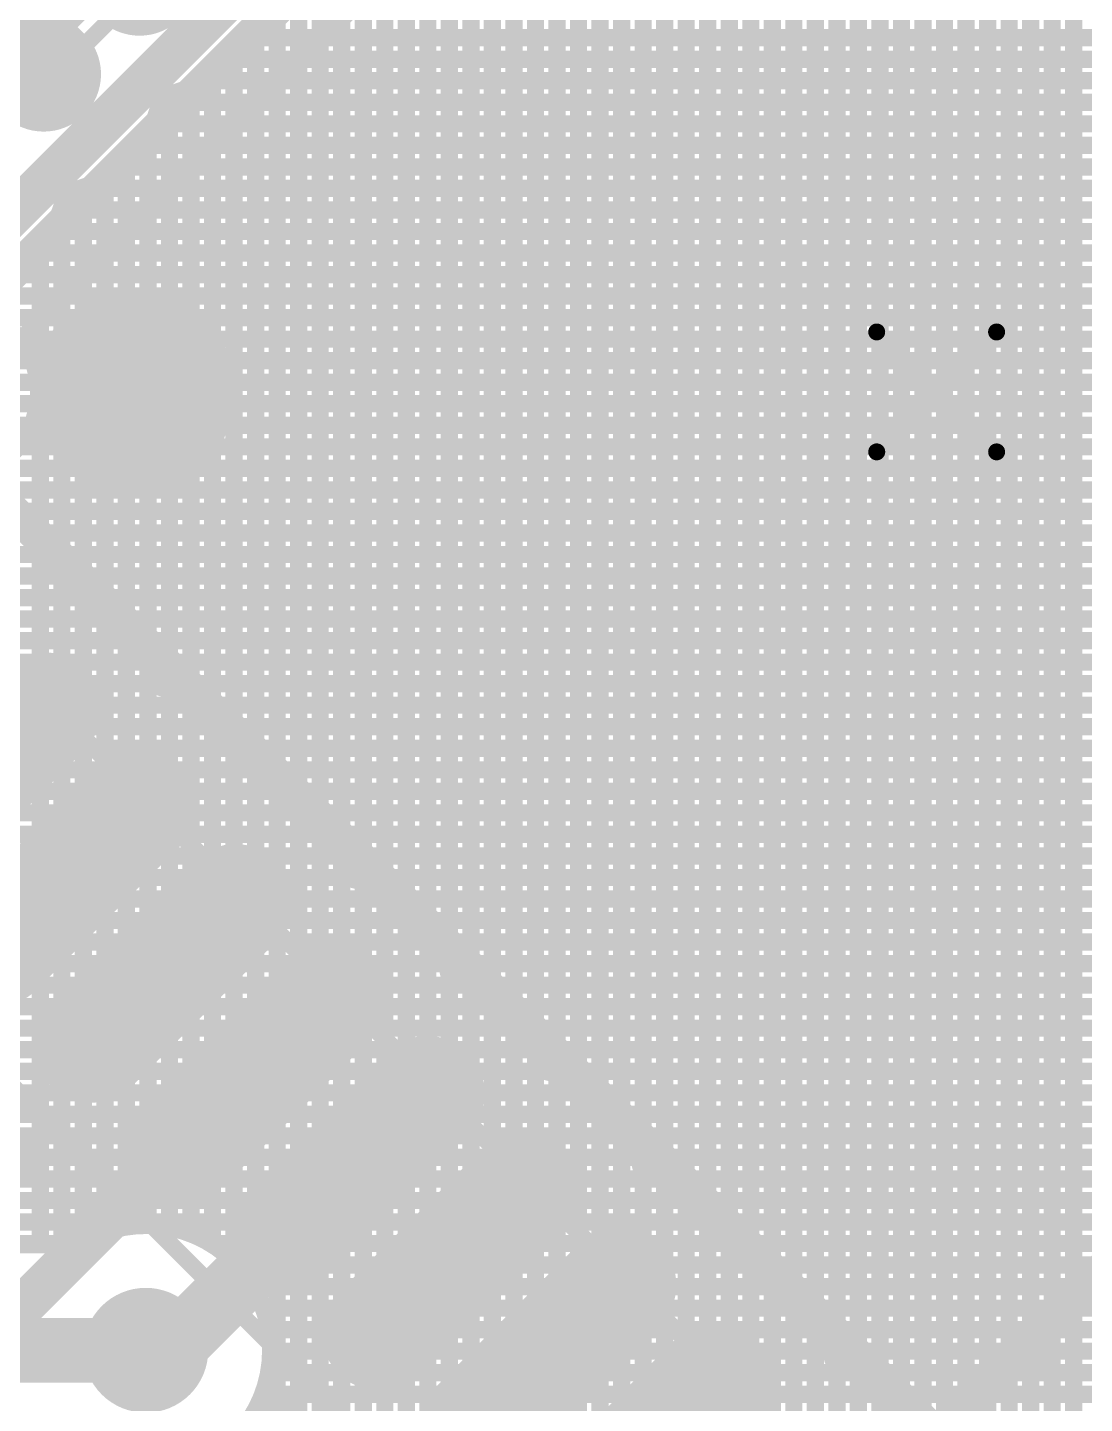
# Model space of a CAD drawing. Header units: millimetres. Extents: x 1.42 to 3.4, y 1.21 to 3.22.
# Drawn here: x 2.497 to 2.7425, y 1.8429 to 2.1624 of the extents above; entities that cross this region are included whole.
import ezdxf

# ---------------------------------------------------------------- set-up
doc = ezdxf.new("R2010")
doc.units = ezdxf.units.MM
doc.header["$MEASUREMENT"] = 0
for name, color, linetype in [('BottomLayer', 5, 'Continuous'), ('BottomSolder', 6, 'Continuous'), ('Mechanical13', 56, 'Continuous'), ('Mechanical15', 56, 'Continuous'), ('MultiLayer', 9, 'Continuous'), ('TopLayer', 1, 'Continuous'), ('TopOverlay', 2, 'Continuous'), ('TopPaste', 8, 'Continuous'), ('TopSolder', 216, 'Continuous'), ('ViaHoleLayer', 16, 'Continuous')]:
    doc.layers.add(name, color=color, linetype=linetype)

# ---------------------------------------------------------------- blocks, each defined once
blk = doc.blocks.new('44ML_N_21')
at = {"layer": 'Mechanical13', "const_width": 0.00394}
for points in [[(-0.19685, 0.19685), (-0.19685, -0.19685)], [(-0.19685, 0.19685), (0.19685, 0.19685)]]:
    blk.add_lwpolyline(points, dxfattribs=at)
blk.add_lwpolyline([(-0.14173, 0.16142, 1), (-0.1811, 0.16142, 1)], format="xyb", close=True, dxfattribs=at)
at = {"layer": 'Mechanical15', "const_width": 0.00394}
for points in [[(-0.26575, 0.26575), (-0.26575, -0.26575)], [(0, 0.01969), (0, -0.01969)], [(-0.01969, 0), (0.01969, 0)]]:
    blk.add_lwpolyline(points, dxfattribs=at)
at = {"layer": 'Mechanical15', "const_width": 0.00197}
for points in [[(-0.00098, 0.01969, 1), (0.00098, 0.01969, 1)], [(-0.02067, 0, 1), (-0.0187, 0, 1)], [(0.0187, 0, 1), (0.02067, 0, 1)], [(-0.00098, -0.01969, 1), (0.00098, -0.01969, 1)]]:
    blk.add_lwpolyline(points, format="xyb", close=True, dxfattribs=at)
at = {"layer": 'TopLayer', "const_width": 0.02165}
for points in [[(-0.09449, 0.24606), (-0.09449, 0.19882)], [(-0.24606, 0.09449), (-0.19882, 0.09449)], [(-0.24606, 0.06299), (-0.19882, 0.06299)], [(-0.24606, 0.0315), (-0.19882, 0.0315)], [(-0.24606, 0), (-0.19882, 0)], [(-0.24606, -0.0315), (-0.19882, -0.0315)], [(-0.24606, -0.06299), (-0.19882, -0.06299)], [(-0.24606, -0.09449), (-0.19882, -0.09449)], [(-0.24606, -0.12598), (-0.19882, -0.12598)]]:
    blk.add_lwpolyline(points, dxfattribs=at)
at = {"layer": 'TopLayer', "const_width": 0.01083}
for points in [[(-0.0999, 0.19882, 1), (-0.08907, 0.19882, 1)], [(-0.20423, 0.09449, 1), (-0.19341, 0.09449, 1)], [(-0.25148, 0.06299, 1), (-0.24065, 0.06299, 1)], [(-0.20423, 0.06299, 1), (-0.19341, 0.06299, 1)], [(-0.25148, 0.0315, 1), (-0.24065, 0.0315, 1)], [(-0.20423, 0.0315, 1), (-0.19341, 0.0315, 1)], [(-0.25148, 0, 1), (-0.24065, 0, 1)], [(-0.20423, 0, 1), (-0.19341, 0, 1)], [(-0.25148, -0.0315, 1), (-0.24065, -0.0315, 1)], [(-0.20423, -0.0315, 1), (-0.19341, -0.0315, 1)], [(-0.25148, -0.06299, 1), (-0.24065, -0.06299, 1)], [(-0.20423, -0.06299, 1), (-0.19341, -0.06299, 1)], [(-0.25148, -0.09449, 1), (-0.24065, -0.09449, 1)], [(-0.20423, -0.09449, 1), (-0.19341, -0.09449, 1)], [(-0.20423, -0.12598, 1), (-0.19341, -0.12598, 1)]]:
    blk.add_lwpolyline(points, format="xyb", close=True, dxfattribs=at)
at = {"layer": 'TopOverlay', "const_width": 0.00787}
for points in [[(-0.17126, 0.17126), (-0.17126, -0.17126)], [(-0.17126, 0.17126), (0.17126, 0.17126)], [(-0.17126, -0.17126), (0.17126, -0.17126)]]:
    blk.add_lwpolyline(points, dxfattribs=at)
at = {"layer": 'TopOverlay'}
for points, const_width in [([(-0.12008, 0.13189, 1), (-0.1437, 0.13189, 1)], 0.02362), ([(-0.14961, 0.13189, 1), (-0.1378, 0.13189, 1)], 0.01181), ([(-0.12598, 0.13189, 1), (-0.11417, 0.13189, 1)], 0.01181)]:
    blk.add_lwpolyline(points, format="xyb", close=True, dxfattribs=dict(at, const_width=const_width))
at = {"layer": 'TopPaste', "const_width": 0.02165}
for points in [[(-0.09449, 0.24606), (-0.09449, 0.19882)], [(-0.24606, 0.09449), (-0.19882, 0.09449)], [(-0.24606, 0.06299), (-0.19882, 0.06299)], [(-0.24606, 0.0315), (-0.19882, 0.0315)], [(-0.24606, 0), (-0.19882, 0)], [(-0.24606, -0.0315), (-0.19882, -0.0315)], [(-0.24606, -0.06299), (-0.19882, -0.06299)], [(-0.24606, -0.09449), (-0.19882, -0.09449)], [(-0.24606, -0.12598), (-0.19882, -0.12598)]]:
    blk.add_lwpolyline(points, dxfattribs=at)
at = {"layer": 'TopPaste', "const_width": 0.01083}
for points in [[(-0.0999, 0.19882, 1), (-0.08907, 0.19882, 1)], [(-0.20423, 0.09449, 1), (-0.19341, 0.09449, 1)], [(-0.25148, 0.06299, 1), (-0.24065, 0.06299, 1)], [(-0.20423, 0.06299, 1), (-0.19341, 0.06299, 1)], [(-0.25148, 0.0315, 1), (-0.24065, 0.0315, 1)], [(-0.20423, 0.0315, 1), (-0.19341, 0.0315, 1)], [(-0.25148, 0, 1), (-0.24065, 0, 1)], [(-0.20423, 0, 1), (-0.19341, 0, 1)], [(-0.25148, -0.0315, 1), (-0.24065, -0.0315, 1)], [(-0.20423, -0.0315, 1), (-0.19341, -0.0315, 1)], [(-0.25148, -0.06299, 1), (-0.24065, -0.06299, 1)], [(-0.20423, -0.06299, 1), (-0.19341, -0.06299, 1)], [(-0.25148, -0.09449, 1), (-0.24065, -0.09449, 1)], [(-0.20423, -0.09449, 1), (-0.19341, -0.09449, 1)], [(-0.20423, -0.12598, 1), (-0.19341, -0.12598, 1)]]:
    blk.add_lwpolyline(points, format="xyb", close=True, dxfattribs=at)
at = {"layer": 'TopSolder', "const_width": 0.02665}
for points in [[(-0.09449, 0.24606), (-0.09449, 0.19882)], [(-0.06299, 0.24606), (-0.06299, 0.19882)], [(-0.24606, 0.09449), (-0.19882, 0.09449)], [(-0.24606, 0.06299), (-0.19882, 0.06299)], [(-0.24606, 0.0315), (-0.19882, 0.0315)], [(-0.24606, 0), (-0.19882, 0)], [(-0.24606, -0.0315), (-0.19882, -0.0315)], [(-0.24606, -0.06299), (-0.19882, -0.06299)], [(-0.24606, -0.09449), (-0.19882, -0.09449)], [(-0.24606, -0.12598), (-0.19882, -0.12598)]]:
    blk.add_lwpolyline(points, dxfattribs=at)
at = {"layer": 'TopSolder', "const_width": 0.01333}
for points in [[(-0.10115, 0.19882, 1), (-0.08782, 0.19882, 1)], [(-0.06966, 0.19882, 1), (-0.05633, 0.19882, 1)], [(-0.20548, 0.09449, 1), (-0.19216, 0.09449, 1)], [(-0.25273, 0.06299, 1), (-0.2394, 0.06299, 1)], [(-0.20548, 0.06299, 1), (-0.19216, 0.06299, 1)], [(-0.25273, 0.0315, 1), (-0.2394, 0.0315, 1)], [(-0.20548, 0.0315, 1), (-0.19216, 0.0315, 1)], [(-0.25273, 0, 1), (-0.2394, 0, 1)], [(-0.20548, 0, 1), (-0.19216, 0, 1)], [(-0.25273, -0.0315, 1), (-0.2394, -0.0315, 1)], [(-0.20548, -0.0315, 1), (-0.19216, -0.0315, 1)], [(-0.25273, -0.06299, 1), (-0.2394, -0.06299, 1)], [(-0.20548, -0.06299, 1), (-0.19216, -0.06299, 1)], [(-0.25273, -0.09449, 1), (-0.2394, -0.09449, 1)], [(-0.20548, -0.09449, 1), (-0.19216, -0.09449, 1)], [(-0.20548, -0.12598, 1), (-0.19216, -0.12598, 1)]]:
    blk.add_lwpolyline(points, format="xyb", close=True, dxfattribs=at)

msp = doc.modelspace()

# ---------------------------------------------------------------- linework, layer by layer
at = {"layer": 'BottomLayer'}
for points, const_width in [([(2.5, 2.15661), (2.5, 2.618)], 0.004), ([(2.505, 2.16161), (2.505, 2.618)], 0.004), ([(2.38889, 2.0455), (2.78308, 2.4397)], 0.004), ([(2.398, 2.0235), (2.812, 2.4375)], 0.01), ([(2.4136, 2.00798), (2.8142, 2.40858)], 0.004), ([(2.74, 1.631), (2.74, 2.33439)], 0.004), ([(2.735, 1.631), (2.735, 2.32939)], 0.004), ([(2.73, 1.631), (2.73, 2.32439)], 0.004), ([(2.725, 1.631), (2.725, 2.31939)], 0.004), ([(2.72, 1.631), (2.72, 2.31439)], 0.004), ([(2.715, 1.631), (2.715, 2.30939)], 0.004), ([(2.71, 1.631), (2.71, 2.30439)], 0.004), ([(2.705, 1.631), (2.705, 2.29939)], 0.004), ([(2.7, 1.631), (2.7, 2.29439)], 0.004), ([(2.695, 1.631), (2.695, 2.28939)], 0.004), ([(2.69, 1.631), (2.69, 2.28439)], 0.004), ([(2.685, 1.631), (2.685, 2.27939)], 0.004), ([(2.68, 1.631), (2.68, 2.27439)], 0.004), ([(2.675, 1.631), (2.675, 2.26939)], 0.004), ([(2.67, 1.631), (2.67, 2.26439)], 0.004), ([(2.665, 1.631), (2.665, 2.25939)], 0.004), ([(2.66, 1.631), (2.66, 2.25439)], 0.004), ([(2.655, 1.631), (2.655, 2.24939)], 0.004), ([(2.65, 1.631), (2.65, 2.24439)], 0.004), ([(2.645, 1.631), (2.645, 2.23939)], 0.004), ([(2.64, 1.631), (2.64, 2.23439)], 0.004), ([(2.635, 1.631), (2.635, 2.22939)], 0.004), ([(2.63, 1.631), (2.63, 2.22439)], 0.004), ([(2.625, 1.631), (2.625, 2.21939)], 0.004), ([(2.62, 1.631), (2.62, 2.21439)], 0.004), ([(2.615, 1.79472), (2.615, 2.20939)], 0.004), ([(2.61, 1.80142), (2.61, 2.20439)], 0.004), ([(2.605, 1.80542), (2.605, 2.19939)], 0.004), ([(2.6, 1.80794), (2.6, 2.19439)], 0.004), ([(2.595, 1.80938), (2.595, 2.18939)], 0.004), ([(2.59, 1.81152), (2.59, 2.18439)], 0.004), ([(2.585, 1.81652), (2.585, 2.17939)], 0.004), ([(2.58, 1.82152), (2.58, 2.17439)], 0.004), ([(2.575, 1.82652), (2.575, 2.16939)], 0.004), ([(2.57, 1.83147), (2.57, 2.16439)], 0.004), ([(2.3155, 2.16), (2.50339, 2.16)], 0.004), ([(2.565, 1.8348), (2.565, 2.15939)], 0.004), ([(2.56561, 2.16), (3.384, 2.16)], 0.004), ([(2.3155, 2.155), (2.49839, 2.155)], 0.004), ([(2.56061, 2.155), (3.384, 2.155)], 0.004), ([(2.56, 1.83652), (2.56, 2.15439)], 0.004), ([(2.555, 1.837), (2.555, 2.14939)], 0.004), ([(2.55561, 2.15), (3.384, 2.15)], 0.004), ([(2.55, 1.86902), (2.55, 2.14439)], 0.004), ([(2.55061, 2.145), (3.384, 2.145)], 0.004), ([(2.545, 1.87572), (2.545, 2.13939)], 0.004), ([(2.54561, 2.14), (3.384, 2.14)], 0.004), ([(2.54, 1.87972), (2.54, 2.13439)], 0.004), ([(2.54061, 2.135), (3.384, 2.135)], 0.004), ([(2.535, 1.88224), (2.535, 2.12939)], 0.004), ([(2.53561, 2.13), (3.384, 2.13)], 0.004), ([(2.53, 1.88368), (2.53, 2.12439)], 0.004), ([(2.53061, 2.125), (3.384, 2.125)], 0.004), ([(2.52561, 2.12), (3.384, 2.12)], 0.004), ([(2.525, 1.88421), (2.525, 2.11939)], 0.004), ([(2.52, 1.88386), (2.52, 2.11439)], 0.004), ([(2.52061, 2.115), (3.384, 2.115)], 0.004), ([(2.51561, 2.11), (3.384, 2.11)], 0.004), ([(2.515, 1.88261), (2.515, 2.10939)], 0.004), ([(2.51, 1.88033), (2.51, 2.10439)], 0.004), ([(2.51061, 2.105), (3.384, 2.105)], 0.004), ([(2.505, 1.87971), (2.505, 2.09939)], 0.004), ([(2.50561, 2.1), (3.384, 2.1)], 0.004), ([(2.5, 1.87971), (2.5, 2.09439)], 0.004), ([(2.50061, 2.095), (3.384, 2.095)], 0.004), ([(2.49561, 2.09), (3.384, 2.09)], 0.004), ([(2.49061, 2.085), (3.384, 2.085)], 0.004), ([(2.48561, 2.08), (3.384, 2.08)], 0.004), ([(2.48061, 2.075), (3.384, 2.075)], 0.004), ([(2.47561, 2.07), (3.384, 2.07)], 0.004), ([(2.47061, 2.065), (3.384, 2.065)], 0.004), ([(2.46561, 2.06), (3.384, 2.06)], 0.004), ([(2.46061, 2.055), (3.384, 2.055)], 0.004), ([(2.45561, 2.05), (3.384, 2.05)], 0.004), ([(2.45061, 2.045), (3.384, 2.045)], 0.004), ([(2.44561, 2.04), (3.384, 2.04)], 0.004), ([(2.44061, 2.035), (3.384, 2.035)], 0.004), ([(2.43561, 2.03), (3.384, 2.03)], 0.004), ([(2.43061, 2.025), (3.384, 2.025)], 0.004), ([(2.42561, 2.02), (3.384, 2.02)], 0.004), ([(2.42061, 2.015), (3.384, 2.015)], 0.004), ([(2.41561, 2.01), (3.384, 2.01)], 0.004), ([(2.40991, 2.005), (3.384, 2.005)], 0.004), ([(2.31111, 2), (3.384, 2)], 0.004), ([(2.31611, 1.995), (3.384, 1.995)], 0.004), ([(2.32111, 1.99), (3.384, 1.99)], 0.004), ([(2.32611, 1.985), (3.384, 1.985)], 0.004), ([(2.33111, 1.98), (3.384, 1.98)], 0.004), ([(2.33611, 1.975), (3.384, 1.975)], 0.004), ([(2.40396, 1.97), (3.384, 1.97)], 0.004), ([(2.41305, 1.965), (3.384, 1.965)], 0.004), ([(2.41788, 1.96), (3.384, 1.96)], 0.004), ([(2.42092, 1.955), (3.384, 1.955)], 0.004), ([(2.42277, 1.95), (3.384, 1.95)], 0.004), ([(2.42465, 1.945), (3.384, 1.945)], 0.004), ([(2.42965, 1.94), (3.384, 1.94)], 0.004), ([(2.43465, 1.935), (3.384, 1.935)], 0.004), ([(2.43965, 1.93), (3.384, 1.93)], 0.004), ([(2.44465, 1.925), (3.384, 1.925)], 0.004), ([(2.44965, 1.92), (3.384, 1.92)], 0.004), ([(2.45465, 1.915), (3.384, 1.915)], 0.004), ([(2.45965, 1.91), (3.384, 1.91)], 0.004), ([(2.46465, 1.905), (3.384, 1.905)], 0.004), ([(2.46965, 1.9), (3.384, 1.9)], 0.004), ([(2.47465, 1.895), (3.384, 1.895)], 0.004), ([(2.47965, 1.89), (3.384, 1.89)], 0.004), ([(2.48465, 1.885), (3.384, 1.885)], 0.004), ([(2.48965, 1.88), (2.50945, 1.88)], 0.004), ([(2.53955, 1.88), (3.384, 1.88)], 0.004), ([(2.48994, 1.87971), (2.50898, 1.87971)], 0.004), ([(2.5457, 1.875), (3.384, 1.875)], 0.004), ([(2.54945, 1.87), (3.384, 1.87)], 0.004), ([(2.5518, 1.865), (3.384, 1.865)], 0.004), ([(2.47979, 1.85521), (2.5245, 1.85521)], 0.015), ([(2.5531, 1.86), (3.384, 1.86)], 0.004), ([(2.5535, 1.855), (3.384, 1.855)], 0.004), ([(2.55303, 1.85), (3.384, 1.85)], 0.004), ([(2.55164, 1.845), (3.384, 1.845)], 0.004), ([(2.55, 1.837), (2.55, 1.8414)], 0.004)]:
    msp.add_lwpolyline(points, dxfattribs=dict(at, const_width=const_width))
for points, const_width in [([(2.504, 2.16161, 1), (2.506, 2.16161, 1)], 0.002), ([(2.50239, 2.16, 1), (2.50439, 2.16, 1)], 0.002), ([(2.564, 2.15939, 1), (2.566, 2.15939, 1)], 0.002), ([(2.56461, 2.16, 1), (2.56661, 2.16, 1)], 0.002), ([(2.49739, 2.155, 1), (2.49939, 2.155, 1)], 0.002), ([(2.499, 2.15661, 1), (2.501, 2.15661, 1)], 0.002), ([(2.55961, 2.155, 1), (2.56161, 2.155, 1)], 0.002), ([(2.559, 2.15439, 1), (2.561, 2.15439, 1)], 0.002), ([(2.554, 2.14939, 1), (2.556, 2.14939, 1)], 0.002), ([(2.55461, 2.15, 1), (2.55661, 2.15, 1)], 0.002), ([(2.549, 2.14439, 1), (2.551, 2.14439, 1)], 0.002), ([(2.54961, 2.145, 1), (2.55161, 2.145, 1)], 0.002), ([(2.544, 2.13939, 1), (2.546, 2.13939, 1)], 0.002), ([(2.54461, 2.14, 1), (2.54661, 2.14, 1)], 0.002), ([(2.539, 2.13439, 1), (2.541, 2.13439, 1)], 0.002), ([(2.53961, 2.135, 1), (2.54161, 2.135, 1)], 0.002), ([(2.534, 2.12939, 1), (2.536, 2.12939, 1)], 0.002), ([(2.53461, 2.13, 1), (2.53661, 2.13, 1)], 0.002), ([(2.529, 2.12439, 1), (2.531, 2.12439, 1)], 0.002), ([(2.52961, 2.125, 1), (2.53161, 2.125, 1)], 0.002), ([(2.52461, 2.12, 1), (2.52661, 2.12, 1)], 0.002), ([(2.524, 2.11939, 1), (2.526, 2.11939, 1)], 0.002), ([(2.519, 2.11439, 1), (2.521, 2.11439, 1)], 0.002), ([(2.51961, 2.115, 1), (2.52161, 2.115, 1)], 0.002), ([(2.51461, 2.11, 1), (2.51661, 2.11, 1)], 0.002), ([(2.514, 2.10939, 1), (2.516, 2.10939, 1)], 0.002), ([(2.509, 2.10439, 1), (2.511, 2.10439, 1)], 0.002), ([(2.50961, 2.105, 1), (2.51161, 2.105, 1)], 0.002), ([(2.504, 2.09939, 1), (2.506, 2.09939, 1)], 0.002), ([(2.50461, 2.1, 1), (2.50661, 2.1, 1)], 0.002), ([(2.499, 2.09439, 1), (2.501, 2.09439, 1)], 0.002), ([(2.49961, 2.095, 1), (2.50161, 2.095, 1)], 0.002), ([(2.49461, 2.09, 1), (2.49661, 2.09, 1)], 0.002), ([(2.519, 1.88386, 1), (2.521, 1.88386, 1)], 0.002), ([(2.524, 1.88421, 1), (2.526, 1.88421, 1)], 0.002), ([(2.529, 1.88368, 1), (2.531, 1.88368, 1)], 0.002), ([(2.50845, 1.88, 1), (2.51045, 1.88, 1)], 0.002), ([(2.509, 1.88033, 1), (2.511, 1.88033, 1)], 0.002), ([(2.514, 1.88261, 1), (2.516, 1.88261, 1)], 0.002), ([(2.534, 1.88224, 1), (2.536, 1.88224, 1)], 0.002), ([(2.53855, 1.88, 1), (2.54055, 1.88, 1)], 0.002), ([(2.499, 1.87971, 1), (2.501, 1.87971, 1)], 0.002), ([(2.504, 1.87971, 1), (2.506, 1.87971, 1)], 0.002), ([(2.50798, 1.87971, 1), (2.50998, 1.87971, 1)], 0.002), ([(2.50798, 1.87971, 1), (2.50998, 1.87971, 1)], 0.002), ([(2.539, 1.87972, 1), (2.541, 1.87972, 1)], 0.002), ([(2.544, 1.87572, 1), (2.546, 1.87572, 1)], 0.002), ([(2.5447, 1.875, 1), (2.5467, 1.875, 1)], 0.002), ([(2.54845, 1.87, 1), (2.55045, 1.87, 1)], 0.002), ([(2.549, 1.86902, 1), (2.551, 1.86902, 1)], 0.002), ([(2.5185, 1.85521, 1), (2.5305, 1.85521, 1)], 0.012), ([(2.5508, 1.865, 1), (2.5528, 1.865, 1)], 0.002), ([(2.52075, 1.85521, 1), (2.52825, 1.85521, 1)], 0.0075), ([(2.5521, 1.86, 1), (2.5541, 1.86, 1)], 0.002), ([(2.5525, 1.85521, 1), (2.5545, 1.85521, 1)], 0.002), ([(2.5525, 1.85521, 1), (2.5545, 1.85521, 1)], 0.002), ([(2.5525, 1.855, 1), (2.5545, 1.855, 1)], 0.002), ([(2.55203, 1.85, 1), (2.55403, 1.85, 1)], 0.002), ([(2.55064, 1.845, 1), (2.55264, 1.845, 1)], 0.002), ([(2.549, 1.8414, 1), (2.551, 1.8414, 1)], 0.002)]:
    msp.add_lwpolyline(points, format="xyb", close=True, dxfattribs=dict(at, const_width=const_width))
at = {"layer": 'BottomLayer', "const_width": 0.004}
for points in [[(2.50898, 1.87971, -0.591084), (2.5535, 1.85521)], [(2.5535, 1.85521, -0.171384), (2.54707, 1.837)]]:
    msp.add_lwpolyline(points, format="xyb", dxfattribs=at)
at = {"layer": 'BottomSolder', "const_width": 0.0145}
msp.add_lwpolyline([(2.51725, 1.85521, 1), (2.53175, 1.85521, 1)], format="xyb", close=True, dxfattribs=at)
at = {"layer": 'MultiLayer', "const_width": 0.012}
msp.add_lwpolyline([(2.5185, 1.85521, 1), (2.5305, 1.85521, 1)], format="xyb", close=True, dxfattribs=at)
at = {"layer": 'TopLayer'}
for points, const_width in [([(2.71, 1.83067), (2.71, 2.32483)], 0.004), ([(2.705, 1.83556), (2.705, 2.31994)], 0.004), ([(2.7, 1.84399), (2.7, 2.3115)], 0.004), ([(2.715, 1.84232), (2.715, 2.31318)], 0.004), ([(2.695, 1.84853), (2.695, 2.30697)], 0.004), ([(2.72, 1.84752), (2.72, 2.30797)], 0.004), ([(2.685, 1.85296), (2.685, 2.30253)], 0.004), ([(2.69, 1.85134), (2.69, 2.30416)], 0.004), ([(2.725, 1.85072), (2.725, 2.30478)], 0.004), ([(2.73, 1.85263), (2.73, 2.30286)], 0.004), ([(2.68, 1.86324), (2.68, 2.29226)], 0.004), ([(2.735, 1.86095), (2.735, 2.29454)], 0.004), ([(2.675, 1.86901), (2.675, 2.28648)], 0.004), ([(2.74, 1.86776), (2.74, 2.28774)], 0.004), ([(2.67, 1.8725), (2.67, 2.28299)], 0.004), ([(2.665, 1.87463), (2.665, 2.28087)], 0.004), ([(2.66, 1.88124), (2.66, 2.27425)], 0.004), ([(2.655, 1.88905), (2.655, 2.26644)], 0.004), ([(2.65, 1.89339), (2.65, 2.26211)], 0.004), ([(2.64, 1.8976), (2.64, 2.25789)], 0.004), ([(2.645, 1.89607), (2.645, 2.25942)], 0.004), ([(2.635, 1.90846), (2.635, 2.24703)], 0.004), ([(2.63, 1.91394), (2.63, 2.24155)], 0.004), ([(2.625, 1.91729), (2.625, 2.23821)], 0.004), ([(2.62, 1.91931), (2.62, 2.23619)], 0.004), ([(2.615, 1.92681), (2.615, 2.22869)], 0.004), ([(2.61, 1.93408), (2.61, 2.22141)], 0.004), ([(2.605, 1.93823), (2.605, 2.21726)], 0.004), ([(2.595, 1.94224), (2.595, 2.21326)], 0.004), ([(2.6, 1.9408), (2.6, 2.21469)], 0.004), ([(2.59, 1.95365), (2.59, 2.20185)], 0.004), ([(2.585, 1.95886), (2.585, 2.19663)], 0.004), ([(2.58, 1.96206), (2.58, 2.19343)], 0.004), ([(2.575, 1.96398), (2.575, 2.19151)], 0.004), ([(2.57, 1.97227), (2.57, 2.18323)], 0.004), ([(2.565, 1.9791), (2.565, 2.1764)], 0.004), ([(2.56, 1.98307), (2.56, 2.17243)], 0.004), ([(2.555, 1.98552), (2.555, 2.16998)], 0.004), ([(2.55, 1.98859), (2.55, 2.1669)], 0.004), ([(2.54721, 2.16), (2.86913, 2.16)], 0.004), ([(2.54356, 2.155), (2.87277, 2.155)], 0.004), ([(2.545, 1.99879), (2.545, 2.1567)], 0.004), ([(2.54, 2.00376), (2.54, 2.15173)], 0.004), ([(2.535, 2.00683), (2.535, 2.14867)], 0.004), ([(2.53747, 2.15), (2.87886, 2.15)], 0.004), ([(2.53, 2.00865), (2.53, 2.14685)], 0.004), ([(2.52782, 2.145), (2.88852, 2.145)], 0.004), ([(2.5261, 2.14), (2.89024, 2.14)], 0.004), ([(2.525, 2.01766), (2.525, 2.13784)], 0.004), ([(2.52316, 2.135), (2.89318, 2.135)], 0.004), ([(2.51841, 2.13), (2.89793, 2.13)], 0.004), ([(2.52, 2.02409), (2.52, 2.13141)], 0.004), ([(2.515, 2.02789), (2.515, 2.12761)], 0.004), ([(2.5092, 2.125), (2.90714, 2.125)], 0.004), ([(2.51, 2.03023), (2.51, 2.12527)], 0.004), ([(2.50474, 2.12), (2.91159, 2.12)], 0.004), ([(2.505, 2.03473), (2.505, 2.12077)], 0.004), ([(2.5024, 2.115), (2.91394, 2.115)], 0.004), ([(2.49859, 2.11), (2.91774, 2.11)], 0.004), ([(2.5, 2.04391), (2.5, 2.11159)], 0.004), ([(2.49215, 2.105), (2.92419, 2.105)], 0.004), ([(2.48316, 2.1), (2.93317, 2.1)], 0.004), ([(2.48134, 2.095), (2.93499, 2.095)], 0.004), ([(2.47827, 2.09), (2.93806, 2.09)], 0.004), ([(2.47329, 2.085), (2.94304, 2.085)], 0.004), ([(2.46305, 2.08), (2.95329, 2.08)], 0.004), ([(2.46477, 2.075), (2.95157, 2.075)], 0.004), ([(2.47391, 2.07), (2.94242, 2.07)], 0.004), ([(2.47865, 2.065), (2.93769, 2.065)], 0.004), ([(2.48157, 2.06), (2.93476, 2.06)], 0.004), ([(2.48329, 2.055), (2.93305, 2.055)], 0.004), ([(2.49299, 2.05), (2.92335, 2.05)], 0.004), ([(2.49905, 2.045), (2.91728, 2.045)], 0.004), ([(2.50269, 2.04), (2.91365, 2.04)], 0.004), ([(2.50491, 2.035), (2.91142, 2.035)], 0.004), ([(2.51062, 2.03), (2.90572, 2.03)], 0.004), ([(2.519, 2.025), (2.89734, 2.025)], 0.004), ([(2.52352, 2.02), (2.89282, 2.02)], 0.004), ([(2.52632, 2.015), (2.89002, 2.015)], 0.004), ([(2.52794, 2.01), (2.8884, 2.01)], 0.004), ([(2.53826, 2.005), (2.87808, 2.005)], 0.004), ([(2.54401, 2), (2.87233, 2)], 0.004), ([(2.54748, 1.995), (2.86885, 1.995)], 0.004), ([(2.5496, 1.99), (2.86674, 1.99)], 0.004), ([(2.55629, 1.985), (2.86004, 1.985)], 0.004), ([(2.56405, 1.98), (2.85228, 1.98)], 0.004), ([(2.56838, 1.975), (2.84796, 1.975)], 0.004), ([(2.57105, 1.97), (2.84528, 1.97)], 0.004), ([(2.34, 1.79866), (2.50634, 1.965)], 0.01), ([(2.57258, 1.965), (2.84376, 1.965)], 0.004), ([(2.58348, 1.96), (2.83286, 1.96)], 0.004), ([(2.58894, 1.955), (2.8274, 1.955)], 0.004), ([(2.59227, 1.95), (2.82407, 1.95)], 0.004), ([(2.59428, 1.945), (2.82205, 1.945)], 0.004), ([(2.60185, 1.94), (2.81449, 1.94)], 0.004), ([(2.60909, 1.935), (2.80725, 1.935)], 0.004), ([(2.61322, 1.93), (2.80312, 1.93)], 0.004), ([(2.61578, 1.925), (2.80056, 1.925)], 0.004), ([(2.43484, 1.80442), (2.55088, 1.92046)], 0.01), ([(2.61721, 1.92), (2.79913, 1.92)], 0.004), ([(2.62866, 1.915), (2.78768, 1.915)], 0.004), ([(2.63386, 1.91), (2.78248, 1.91)], 0.004), ([(2.53017, 1.85521), (2.57315, 1.89819)], 0.015), ([(2.63705, 1.905), (2.77929, 1.905)], 0.004), ([(2.43655, 1.83724), (2.50012, 1.90082)], 0.004), ([(2.47245, 1.9), (2.49931, 1.9)], 0.004), ([(2.63895, 1.9), (2.77738, 1.9)], 0.004), ([(2.6473, 1.895), (2.76903, 1.895)], 0.004), ([(2.6541, 1.89), (2.76224, 1.89)], 0.004), ([(2.65805, 1.885), (2.75828, 1.885)], 0.004), ([(2.66049, 1.88), (2.75584, 1.88)], 0.004), ([(2.6637, 1.875), (2.75264, 1.875)], 0.004), ([(2.6738, 1.87), (2.74253, 1.87)], 0.004), ([(2.67876, 1.865), (2.73758, 1.865)], 0.004), ([(2.5245, 1.85521), (2.53017, 1.85521)], 0.015), ([(2.68181, 1.86), (2.73453, 1.86)], 0.004), ([(2.549, 1.78495), (2.61769, 1.85364)], 0.01), ([(2.68362, 1.855), (2.73272, 1.855)], 0.004), ([(2.69268, 1.85), (2.72365, 1.85)], 0.004), ([(2.54841, 1.83879), (2.55473, 1.84511)], 0.004), ([(2.69908, 1.845), (2.71725, 1.845)], 0.004), ([(2.555, 1.82207), (2.555, 1.84466)], 0.004)]:
    msp.add_lwpolyline(points, dxfattribs=dict(at, const_width=const_width))
at = {"layer": 'TopLayer', "const_width": 0.004}
for points in [[(2.5504, 2.1687, -0.31019), (2.52813, 2.14643)], [(2.52813, 2.14643, -0.31019), (2.50586, 2.12416)], [(2.50586, 2.12416, -0.310191), (2.48358, 2.10189)], [(2.48358, 2.0536, -0.310191), (2.50586, 2.03133)], [(2.50586, 2.03133, -0.310192), (2.52813, 2.00906)], [(2.52813, 2.00906, -0.31019), (2.5504, 1.98679)], [(2.5504, 1.98679, -0.31019), (2.57267, 1.96452)], [(2.57267, 1.96452, -0.310192), (2.59494, 1.94225)], [(2.59494, 1.94225, -0.310191), (2.61721, 1.91998)], [(2.61721, 1.91998, -0.31019), (2.63948, 1.89771)], [(2.50012, 1.90082, -0.175909), (2.48669, 1.91425)], [(2.63948, 1.89771, -0.310192), (2.66175, 1.87543)], [(2.66175, 1.87543, -0.310191), (2.68402, 1.85316)], [(2.73231, 1.85316, -0.310191), (2.75458, 1.87543)], [(2.68402, 1.85316, -0.361338), (2.70676, 1.82581)], [(2.71772, 1.80613, -0.603636), (2.73231, 1.85316)], [(2.56694, 1.834, -0.151748), (2.55473, 1.84511)]]:
    msp.add_lwpolyline(points, format="xyb", dxfattribs=at)
at = {"layer": 'TopLayer'}
for points, const_width in [([(2.54621, 2.16, 1), (2.54821, 2.16, 1)], 0.002), ([(2.54256, 2.155, 1), (2.54456, 2.155, 1)], 0.002), ([(2.544, 2.1567, 1), (2.546, 2.1567, 1)], 0.002), ([(2.539, 2.15173, 1), (2.541, 2.15173, 1)], 0.002), ([(2.534, 2.14867, 1), (2.536, 2.14867, 1)], 0.002), ([(2.53647, 2.15, 1), (2.53847, 2.15, 1)], 0.002), ([(2.52713, 2.14643, 1), (2.52913, 2.14643, 1)], 0.002), ([(2.52713, 2.14643, 1), (2.52913, 2.14643, 1)], 0.002), ([(2.529, 2.14685, 1), (2.531, 2.14685, 1)], 0.002), ([(2.52682, 2.145, 1), (2.52882, 2.145, 1)], 0.002), ([(2.5251, 2.14, 1), (2.5271, 2.14, 1)], 0.002), ([(2.524, 2.13784, 1), (2.526, 2.13784, 1)], 0.002), ([(2.52216, 2.135, 1), (2.52416, 2.135, 1)], 0.002), ([(2.51741, 2.13, 1), (2.51941, 2.13, 1)], 0.002), ([(2.519, 2.13141, 1), (2.521, 2.13141, 1)], 0.002), ([(2.514, 2.12761, 1), (2.516, 2.12761, 1)], 0.002), ([(2.50486, 2.12416, 1), (2.50686, 2.12416, 1)], 0.002), ([(2.50486, 2.12416, 1), (2.50686, 2.12416, 1)], 0.002), ([(2.5082, 2.125, 1), (2.51019, 2.125, 1)], 0.002), ([(2.509, 2.12527, 1), (2.511, 2.12527, 1)], 0.002), ([(2.50374, 2.12, 1), (2.50574, 2.12, 1)], 0.002), ([(2.504, 2.12077, 1), (2.506, 2.12077, 1)], 0.002), ([(2.5014, 2.115, 1), (2.5034, 2.115, 1)], 0.002), ([(2.49759, 2.11, 1), (2.49959, 2.11, 1)], 0.002), ([(2.499, 2.11159, 1), (2.501, 2.11159, 1)], 0.002), ([(2.49805, 2.045, 1), (2.50006, 2.045, 1)], 0.002), ([(2.499, 2.04391, 1), (2.501, 2.04391, 1)], 0.002), ([(2.50169, 2.04, 1), (2.50369, 2.04, 1)], 0.002), ([(2.50391, 2.035, 1), (2.50591, 2.035, 1)], 0.002), ([(2.504, 2.03473, 1), (2.506, 2.03473, 1)], 0.002), ([(2.50486, 2.03133, 1), (2.50686, 2.03133, 1)], 0.002), ([(2.50486, 2.03133, 1), (2.50686, 2.03133, 1)], 0.002), ([(2.509, 2.03023, 1), (2.511, 2.03023, 1)], 0.002), ([(2.50962, 2.03, 1), (2.51162, 2.03, 1)], 0.002), ([(2.514, 2.02789, 1), (2.516, 2.02789, 1)], 0.002), ([(2.518, 2.025, 1), (2.52, 2.025, 1)], 0.002), ([(2.519, 2.02409, 1), (2.521, 2.02409, 1)], 0.002), ([(2.52252, 2.02, 1), (2.52452, 2.02, 1)], 0.002), ([(2.524, 2.01766, 1), (2.526, 2.01766, 1)], 0.002), ([(2.52532, 2.015, 1), (2.52732, 2.015, 1)], 0.002), ([(2.52694, 2.01, 1), (2.52894, 2.01, 1)], 0.002), ([(2.52713, 2.00906, 1), (2.52913, 2.00906, 1)], 0.002), ([(2.52713, 2.00906, 1), (2.52913, 2.00906, 1)], 0.002), ([(2.529, 2.00865, 1), (2.531, 2.00865, 1)], 0.002), ([(2.534, 2.00683, 1), (2.536, 2.00683, 1)], 0.002), ([(2.53726, 2.005, 1), (2.53926, 2.005, 1)], 0.002), ([(2.539, 2.00376, 1), (2.541, 2.00376, 1)], 0.002), ([(2.54301, 2, 1), (2.54501, 2, 1)], 0.002), ([(2.544, 1.99879, 1), (2.546, 1.99879, 1)], 0.002), ([(2.54648, 1.995, 1), (2.54848, 1.995, 1)], 0.002), ([(2.5486, 1.99, 1), (2.5506, 1.99, 1)], 0.002), ([(2.549, 1.98859, 1), (2.551, 1.98859, 1)], 0.002), ([(2.5494, 1.98679, 1), (2.5514, 1.98679, 1)], 0.002), ([(2.5494, 1.98679, 1), (2.5514, 1.98679, 1)], 0.002), ([(2.554, 1.98552, 1), (2.556, 1.98552, 1)], 0.002), ([(2.55529, 1.985, 1), (2.55729, 1.985, 1)], 0.002), ([(2.559, 1.98307, 1), (2.561, 1.98307, 1)], 0.002), ([(2.56305, 1.98, 1), (2.56505, 1.98, 1)], 0.002), ([(2.564, 1.9791, 1), (2.566, 1.9791, 1)], 0.002), ([(2.56738, 1.975, 1), (2.56938, 1.975, 1)], 0.002), ([(2.569, 1.97227, 1), (2.571, 1.97227, 1)], 0.002), ([(2.57005, 1.97, 1), (2.57205, 1.97, 1)], 0.002), ([(2.50384, 1.965, 1), (2.50884, 1.965, 1)], 0.005), ([(2.57158, 1.965, 1), (2.57358, 1.965, 1)], 0.002), ([(2.57167, 1.96452, 1), (2.57367, 1.96452, 1)], 0.002), ([(2.57167, 1.96452, 1), (2.57367, 1.96452, 1)], 0.002), ([(2.574, 1.96398, 1), (2.576, 1.96398, 1)], 0.002), ([(2.579, 1.96206, 1), (2.581, 1.96206, 1)], 0.002), ([(2.58248, 1.96, 1), (2.58448, 1.96, 1)], 0.002), ([(2.584, 1.95886, 1), (2.586, 1.95886, 1)], 0.002), ([(2.58794, 1.955, 1), (2.58994, 1.955, 1)], 0.002), ([(2.589, 1.95365, 1), (2.591, 1.95365, 1)], 0.002), ([(2.59127, 1.95, 1), (2.59327, 1.95, 1)], 0.002), ([(2.59328, 1.945, 1), (2.59528, 1.945, 1)], 0.002), ([(2.59394, 1.94225, 1), (2.59594, 1.94225, 1)], 0.002), ([(2.59394, 1.94225, 1), (2.59594, 1.94225, 1)], 0.002), ([(2.594, 1.94224, 1), (2.596, 1.94224, 1)], 0.002), ([(2.599, 1.9408, 1), (2.601, 1.9408, 1)], 0.002), ([(2.60085, 1.94, 1), (2.60285, 1.94, 1)], 0.002), ([(2.604, 1.93823, 1), (2.606, 1.93823, 1)], 0.002), ([(2.60809, 1.935, 1), (2.61009, 1.935, 1)], 0.002), ([(2.609, 1.93408, 1), (2.611, 1.93408, 1)], 0.002), ([(2.61222, 1.93, 1), (2.61422, 1.93, 1)], 0.002), ([(2.614, 1.92681, 1), (2.616, 1.92681, 1)], 0.002), ([(2.61478, 1.925, 1), (2.61678, 1.925, 1)], 0.002), ([(2.54838, 1.92046, 1), (2.55338, 1.92046, 1)], 0.005), ([(2.61621, 1.92, 1), (2.61821, 1.92, 1)], 0.002), ([(2.61621, 1.91998, 1), (2.61821, 1.91998, 1)], 0.002), ([(2.61621, 1.91998, 1), (2.61821, 1.91998, 1)], 0.002), ([(2.619, 1.91931, 1), (2.621, 1.91931, 1)], 0.002), ([(2.624, 1.91729, 1), (2.626, 1.91729, 1)], 0.002), ([(2.62766, 1.915, 1), (2.62966, 1.915, 1)], 0.002), ([(2.629, 1.91394, 1), (2.631, 1.91394, 1)], 0.002), ([(2.63286, 1.91, 1), (2.63486, 1.91, 1)], 0.002), ([(2.634, 1.90846, 1), (2.636, 1.90846, 1)], 0.002), ([(2.5694, 1.89819, 1), (2.5769, 1.89819, 1)], 0.0075), ([(2.63605, 1.905, 1), (2.63804, 1.905, 1)], 0.002), ([(2.49831, 1.9, 1), (2.50031, 1.9, 1)], 0.002), ([(2.49912, 1.90082, 1), (2.50112, 1.90082, 1)], 0.002), ([(2.49912, 1.90082, 1), (2.50112, 1.90082, 1)], 0.002), ([(2.63795, 1.9, 1), (2.63995, 1.9, 1)], 0.002), ([(2.63848, 1.89771, 1), (2.64048, 1.89771, 1)], 0.002), ([(2.63848, 1.89771, 1), (2.64048, 1.89771, 1)], 0.002), ([(2.639, 1.8976, 1), (2.641, 1.8976, 1)], 0.002), ([(2.644, 1.89607, 1), (2.646, 1.89607, 1)], 0.002), ([(2.6463, 1.895, 1), (2.6483, 1.895, 1)], 0.002), ([(2.649, 1.89339, 1), (2.651, 1.89339, 1)], 0.002), ([(2.6531, 1.89, 1), (2.6551, 1.89, 1)], 0.002), ([(2.654, 1.88905, 1), (2.656, 1.88905, 1)], 0.002), ([(2.65705, 1.885, 1), (2.65905, 1.885, 1)], 0.002), ([(2.659, 1.88124, 1), (2.661, 1.88124, 1)], 0.002), ([(2.65949, 1.88, 1), (2.66149, 1.88, 1)], 0.002), ([(2.66075, 1.87543, 1), (2.66275, 1.87543, 1)], 0.002), ([(2.66075, 1.87543, 1), (2.66275, 1.87543, 1)], 0.002), ([(2.6627, 1.875, 1), (2.6647, 1.875, 1)], 0.002), ([(2.664, 1.87463, 1), (2.666, 1.87463, 1)], 0.002), ([(2.669, 1.8725, 1), (2.671, 1.8725, 1)], 0.002), ([(2.6728, 1.87, 1), (2.6748, 1.87, 1)], 0.002), ([(2.674, 1.86901, 1), (2.676, 1.86901, 1)], 0.002), ([(2.739, 1.86776, 1), (2.741, 1.86776, 1)], 0.002), ([(2.74153, 1.87, 1), (2.74353, 1.87, 1)], 0.002), ([(2.5185, 1.85521, 1), (2.5305, 1.85521, 1)], 0.012), ([(2.67776, 1.865, 1), (2.67976, 1.865, 1)], 0.002), ([(2.73658, 1.865, 1), (2.73858, 1.865, 1)], 0.002), ([(2.679, 1.86324, 1), (2.681, 1.86324, 1)], 0.002), ([(2.734, 1.86095, 1), (2.736, 1.86095, 1)], 0.002), ([(2.52075, 1.85521, 1), (2.52825, 1.85521, 1)], 0.0075), ([(2.52642, 1.85521, 1), (2.53392, 1.85521, 1)], 0.0075), ([(2.52642, 1.85521, 1), (2.53392, 1.85521, 1)], 0.0075), ([(2.68081, 1.86, 1), (2.68281, 1.86, 1)], 0.002), ([(2.73353, 1.86, 1), (2.73553, 1.86, 1)], 0.002), ([(2.61519, 1.85364, 1), (2.62019, 1.85364, 1)], 0.005), ([(2.68262, 1.855, 1), (2.68462, 1.855, 1)], 0.002), ([(2.73172, 1.855, 1), (2.73372, 1.855, 1)], 0.002), ([(2.68302, 1.85316, 1), (2.68502, 1.85316, 1)], 0.002), ([(2.68302, 1.85316, 1), (2.68502, 1.85316, 1)], 0.002), ([(2.684, 1.85296, 1), (2.686, 1.85296, 1)], 0.002), ([(2.689, 1.85134, 1), (2.691, 1.85134, 1)], 0.002), ([(2.729, 1.85263, 1), (2.731, 1.85263, 1)], 0.002), ([(2.73131, 1.85316, 1), (2.73331, 1.85316, 1)], 0.002), ([(2.73131, 1.85316, 1), (2.73331, 1.85316, 1)], 0.002), ([(2.69168, 1.85, 1), (2.69368, 1.85, 1)], 0.002), ([(2.694, 1.84853, 1), (2.696, 1.84853, 1)], 0.002), ([(2.72265, 1.85, 1), (2.72465, 1.85, 1)], 0.002), ([(2.724, 1.85072, 1), (2.726, 1.85072, 1)], 0.002), ([(2.55373, 1.84511, 1), (2.55573, 1.84511, 1)], 0.002), ([(2.55373, 1.84511, 1), (2.55573, 1.84511, 1)], 0.002), ([(2.69808, 1.845, 1), (2.70008, 1.845, 1)], 0.002), ([(2.71625, 1.845, 1), (2.71825, 1.845, 1)], 0.002), ([(2.719, 1.84752, 1), (2.721, 1.84752, 1)], 0.002), ([(2.554, 1.84466, 1), (2.556, 1.84466, 1)], 0.002), ([(2.699, 1.84399, 1), (2.701, 1.84399, 1)], 0.002), ([(2.714, 1.84232, 1), (2.716, 1.84232, 1)], 0.002)]:
    msp.add_lwpolyline(points, format="xyb", close=True, dxfattribs=dict(at, const_width=const_width))
at = {"layer": 'TopSolder', "const_width": 0.0145}
msp.add_lwpolyline([(2.51725, 1.85521, 1), (2.53175, 1.85521, 1)], format="xyb", close=True, dxfattribs=at)
at = {"layer": 'ViaHoleLayer', "const_width": 0.006}
msp.add_lwpolyline([(2.5215, 1.85521, 1), (2.5275, 1.85521, 1)], format="xyb", close=True, dxfattribs=at)

# ---------------------------------------------------------------- block references
at = {"rotation": 45}
msp.add_blockref('44ML_N_21', (2.70817, 2.07775), dxfattribs=at)

doc.saveas('drawing.dxf')
